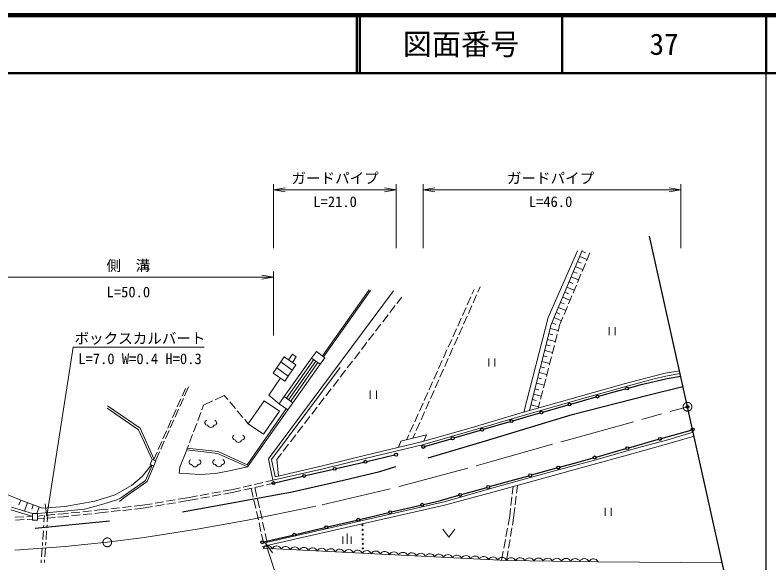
# Model space of a CAD drawing. Units: millimetres, scale not verified. Extents: x 40000 to 680000, y 20000 to 380000.
# Drawn here: x 450046 to 579500, y 285952 to 380000 of the extents above; entities that cross this region are included whole.
import ezdxf
from ezdxf.enums import TextEntityAlignment as Align

# ---------------------------------------------------------------- set-up
doc = ezdxf.new("R2010")
doc.units = ezdxf.units.MM
doc.header["$LTSCALE"] = 1000
doc.header["$PDMODE"] = 32
doc.header["$PDSIZE"] = 500
doc.linetypes.add('CHAIN', pattern=[18.5, 12, -1.5, 3.5, -1.5])
for name, color, linetype, lineweight in [('M-BMK', 2, 'CHAIN', 13), ('M-BMK-OTRS', 5, 'Continuous', 25), ('M-STR-HTXT', 7, 'Continuous', 13), ('M-STR-STRC', 7, 'Continuous', 25), ('M-TTL', 2, 'Continuous', 140), ('M-TTL-BAND', 7, 'Continuous', 25), ('M-TTL-LINE', 7, 'Continuous', 50), ('M-WORK', 1, 'Continuous', 13)]:
    doc.layers.add(name, color=color, linetype=linetype, lineweight=lineweight)
doc.layers.add('M-OTRS', color=6, linetype='Continuous')
doc.layers.add('M-TTL-TXT', color=7, linetype='Continuous')
doc.styles.add('ＭＳ ゴシック', font='')
doc.styles.get('ＭＳ ゴシック').set_extended_font_data('MS Gothic')

# ---------------------------------------------------------------- blocks, each defined once
blk = doc.blocks.new('open_arrow')
at = {"color": 0, "linetype": 'Continuous', "lineweight": -2}
blk.add_lwpolyline([(7.5, 1.25), (0, 0), (7.5, -1.25)], dxfattribs=at)

msp = doc.modelspace()

# ---------------------------------------------------------------- linework, layer by layer
at = {"layer": 'M-BMK'}
for p, q in [((544684, 306991), (565517, 312756)), ((530805, 303048), (544684, 306991)), ((516206, 299105), (530805, 303048)), ((502779, 295935), (516206, 299105)), ((489964, 293297), (502779, 295935)), ((481306, 291752), (489964, 293297)), ((472195, 290314), (481306, 291752)), ((465881, 289488), (472195, 290314)), ((449977, 288129), (458635, 288768)), ((458635, 288768), (465881, 289488))]:
    msp.add_line(p, q, dxfattribs=at)
for centre in [(565517, 312756), (465881, 289488)]:
    msp.add_circle(centre, 750, dxfattribs=at)
at = {"layer": 'M-BMK-OTRS'}
for p, q in [((565517, 312756), (558981, 342036)), ((572053, 283477), (565517, 312756))]:
    msp.add_line(p, q, dxfattribs=at)
at = {"layer": 'M-OTRS'}
msp.add_point((565517, 312756), dxfattribs=at)
at = {"layer": 'M-STR-HTXT'}
for p, q in [((494421, 340000), (494421, 351000)), ((515500, 340000), (515500, 351000)), ((520139, 340000), (520139, 351000)), ((564348, 340000), (564348, 351000)), ((494421, 350000), (515500, 350000)), ((520139, 350000), (564348, 350000)), ((494421, 325000), (494421, 336000)), ((444500, 335000), (494421, 335000)), ((455500, 294000), (455214, 296068)), ((493065, 289406), (494254, 287690))]:
    msp.add_line(p, q, dxfattribs=at)
for points in [[(455500, 294000), (460000, 323000), (482500, 323000)], [(493065, 289406), (501000, 265000), (528500, 265000)]]:
    msp.add_lwpolyline(points, dxfattribs=at)
at = {"layer": 'M-STR-STRC'}
for p, q in [((557543, 316555), (562036, 317603)), ((562036, 317603), (564348, 317992)), ((555360, 315971), (557543, 316555)), ((558694, 314728), (564735, 316261)), ((545707, 311411), (558694, 314728)), ((550300, 314580), (552694, 315258)), ((552694, 315258), (554877, 315842)), ((545489, 313217), (549819, 314444)), ((540678, 311855), (545008, 313081)), ((530842, 306935), (545707, 311411)), ((535519, 310370), (537802, 311040)), ((537802, 311040), (540197, 311719)), ((530472, 308890), (535039, 310230)), ((525426, 307410), (529993, 308749)), ((561024, 307309), (566152, 308764)), ((520379, 305929), (524946, 307269)), ((520971, 304018), (530842, 306935)), ((555415, 305717), (560543, 307172)), ((549806, 304126), (554934, 305581)), ((510447, 303377), (515220, 304483)), ((505186, 302157), (509960, 303264)), ((543565, 302381), (546761, 303262)), ((546761, 303262), (549325, 303989)), ((499925, 300938), (504699, 302044)), ((506465, 300142), (512699, 301660)), ((512699, 301660), (515457, 302499)), ((538745, 301052), (543083, 302248)), ((494664, 299718), (499438, 300825)), ((535066, 300038), (538263, 300919)), ((497634, 298144), (506465, 300142)), ((531533, 299048), (535066, 300038)), ((478772, 294707), (497634, 298144)), ((526719, 297700), (531052, 298914)), ((520201, 295989), (522705, 296575)), ((522705, 296575), (526237, 297565)), ((514708, 294703), (519715, 295875)), ((509214, 293416), (514221, 294589)), ((453477, 291910), (466264, 293188)), ((503721, 292130), (508728, 293302)), ((498227, 290844), (503234, 292016)), ((492734, 289558), (497741, 290730))]:
    msp.add_line(p, q, dxfattribs=at)
for centre in [(555119, 315907), (550059, 314512), (545248, 313149), (540438, 311787), (535279, 310300), (530233, 308820), (566393, 308832), (525186, 307339), (560784, 307241), (520139, 305859), (555175, 305649), (515464, 304540), (549566, 304058), (510203, 303320), (504942, 302101), (543324, 302314), (499682, 300881), (538504, 300986), (494421, 299662), (531293, 298981), (526478, 297632), (519958, 295932), (514464, 294646), (508971, 293359), (503477, 292073), (497984, 290787), (492490, 289501)]:
    msp.add_circle(centre, 250, dxfattribs=at)
at = {"layer": 'M-TTL'}
msp.add_line((680000, 380000), (40000, 380000), dxfattribs=at)
at = {"layer": 'M-TTL-BAND'}
msp.add_line((579000, 20000), (579000, 370000), dxfattribs=at)
at = {"layer": 'M-TTL-LINE'}
for p, q in [((508747, 380000), (508747, 370000)), ((509247, 380000), (509247, 370000)), ((543997, 380000), (543997, 370000)), ((579000, 380000), (579000, 370000)), ((40000, 370000), (680000, 370000))]:
    msp.add_line(p, q, dxfattribs=at)
at = {"layer": 'M-WORK'}
for p, q in [((541615, 328058), (546650, 339547)), ((542125, 326854), (547440, 339562)), ((547392, 339447), (548020, 339184)), ((547024, 338567), (548281, 338042)), ((548181, 337804), (548748, 339157)), ((546289, 336810), (547544, 336285)), ((546656, 337689), (547284, 337426)), ((547408, 335960), (547988, 337343)), ((545922, 335933), (546549, 335670)), ((546634, 334116), (547214, 335499)), ((545188, 334179), (545814, 333917)), ((545555, 335055), (546808, 334531)), ((510843, 332805), (502817, 321483)), ((503032, 321325), (511057, 332741)), ((528510, 332085), (528879, 332906)), ((529898, 333326), (529507, 332446)), ((544822, 333302), (546074, 332779)), ((545861, 332271), (546441, 333655)), ((493568, 303810), (515018, 332638)), ((515627, 330513), (516441, 331571)), ((527690, 330261), (528305, 331629)), ((529304, 331989), (528694, 330619)), ((544090, 331552), (545340, 331029)), ((544456, 332427), (545081, 332166)), ((545087, 330427), (545667, 331810)), ((514407, 328928), (515322, 330117)), ((528491, 330162), (527882, 328791)), ((543724, 330678), (544349, 330417)), ((526871, 328437), (527486, 329805)), ((542994, 328931), (543617, 328671)), ((543359, 329804), (544607, 329282)), ((544314, 328583), (544894, 329966)), ((513187, 327343), (514102, 328532)), ((526051, 326613), (526666, 327981)), ((527678, 328334), (527069, 326964)), ((537436, 311834), (541615, 328058)), ((542629, 328059), (543876, 327537)), ((543553, 326769), (544121, 328121)), ((511967, 325758), (512882, 326947)), ((526866, 326507), (526256, 325136)), ((538373, 312101), (542125, 326854)), ((542250, 327152), (542897, 326882)), ((543280, 325705), (543553, 326769)), ((552041, 326448), (552041, 325048)), ((553091, 325048), (553091, 326448)), ((510747, 324173), (511662, 325362)), ((525231, 324788), (525846, 326157)), ((541721, 325267), (542399, 325095)), ((541962, 326216), (543322, 325870)), ((542782, 323768), (543156, 325221)), ((509527, 322588), (510442, 323777)), ((524411, 322964), (525026, 324332)), ((526053, 324679), (525443, 323309)), ((541480, 324318), (542835, 323974)), ((523591, 321140), (524206, 322508)), ((525240, 322852), (524631, 321481)), ((540999, 322427), (542350, 322084)), ((541240, 323373), (541915, 323201)), ((542285, 321831), (542658, 323284)), ((496283, 321310), (494365, 318521)), ((500971, 321125), (496267, 314503)), ((498268, 319944), (496283, 321310)), ((497007, 320812), (497676, 321779)), ((497676, 321779), (498327, 321318)), ((498327, 321318), (497694, 320339)), ((500971, 321125), (501788, 322238)), ((502416, 320064), (500971, 321125)), ((501788, 322238), (503233, 321177)), ((503233, 321177), (502416, 320064)), ((508308, 321004), (509222, 322192)), ((531406, 321053), (531406, 319653)), ((532456, 319653), (532456, 321053)), ((540760, 321485), (541433, 321314)), ((541787, 319894), (542160, 321347)), ((495699, 320461), (497652, 319048)), ((496350, 317156), (498268, 319944)), ((496636, 314238), (501332, 320860)), ((497005, 313973), (501693, 320595)), ((497374, 313708), (502055, 320330)), ((497743, 313443), (502416, 320064)), ((507088, 319419), (508003, 320607)), ((522771, 319316), (523386, 320684)), ((524427, 321025), (523818, 319654)), ((540520, 320543), (541866, 320201)), ((494102, 303691), (505880, 319520)), ((494365, 318521), (496350, 317156)), ((494986, 319424), (496957, 318038)), ((505868, 317834), (506783, 319022)), ((521951, 317491), (522566, 318860)), ((523615, 319197), (523005, 317827)), ((540042, 318665), (541384, 318324)), ((540281, 319604), (540952, 319434)), ((541289, 317957), (541663, 319410)), ((561698, 318514), (559671, 318012)), ((564157, 318951), (561698, 318514)), ((564244, 318459), (561802, 318025)), ((493621, 314723), (495551, 317600)), ((504648, 316249), (505563, 317438)), ((522802, 317370), (522192, 315999)), ((539804, 317729), (540473, 317559)), ((540792, 316020), (541165, 317473)), ((559671, 318012), (554638, 316678)), ((559795, 317527), (554769, 316195)), ((561802, 318025), (559795, 317527)), ((478715, 314552), (479321, 315905)), ((479853, 316171), (479155, 314618)), ((521132, 315667), (521746, 317035)), ((539567, 316794), (540903, 316454)), ((554638, 316678), (546766, 314492)), ((554769, 316195), (546901, 314011)), ((484426, 313968), (485978, 314700)), ((485978, 314700), (486582, 313986)), ((495391, 313284), (493621, 314723)), ((503428, 314664), (504343, 315853)), ((511041, 315524), (511041, 314124)), ((512091, 314124), (512091, 315524)), ((520312, 313843), (520927, 315211)), ((521989, 315542), (521380, 314172)), ((539092, 314929), (540424, 314590)), ((539329, 315861), (539995, 315692)), ((540294, 314083), (540667, 315536)), ((477898, 312727), (478511, 314096)), ((478950, 314162), (478335, 312793)), ((482421, 313022), (483974, 313754)), ((486905, 313604), (487873, 312459)), ((490091, 309835), (492826, 313796)), ((492826, 313796), (495428, 311999)), ((495391, 313284), (496267, 314503)), ((496867, 312224), (495391, 313284)), ((496267, 314503), (497743, 313443)), ((497743, 313443), (496867, 312224)), ((502208, 313079), (503123, 314268)), ((519492, 312019), (520107, 313387)), ((521176, 313715), (520567, 312344)), ((546766, 314492), (536976, 311703)), ((546901, 314011), (537115, 311222)), ((538856, 313999), (539520, 313831)), ((539896, 312535), (540170, 313599)), ((465852, 312502), (471234, 308791)), ((465920, 312905), (471500, 309075)), ((477081, 310901), (477694, 312270)), ((478130, 312337), (477516, 310969)), ((482120, 312225), (482421, 313022)), ((488196, 312077), (489164, 310931)), ((496621, 312396), (489885, 302803)), ((496867, 312224), (489987, 302428)), ((495428, 311999), (492693, 308039)), ((500988, 311494), (501903, 312683)), ((538620, 313070), (539947, 312732)), ((481412, 310355), (481943, 311758)), ((499768, 309909), (500683, 311098)), ((518672, 310194), (519287, 311563)), ((520364, 311888), (519754, 310517)), ((536976, 311703), (528379, 309163)), ((537115, 311222), (528519, 308683)), ((476264, 309076), (476877, 310445)), ((477311, 310513), (476696, 309145)), ((480704, 308484), (481235, 309887)), ((489487, 310550), (490091, 309835)), ((492693, 308039), (490091, 309835)), ((498548, 308324), (499463, 309513)), ((517852, 308370), (518467, 309738)), ((519551, 310060), (518941, 308690)), ((471234, 308791), (473575, 303711)), ((471500, 309075), (473902, 303798)), ((475447, 307250), (476060, 308619)), ((476491, 308689), (475876, 307321)), ((518738, 308233), (518347, 307353)), ((528379, 309163), (519867, 306733)), ((528519, 308683), (519994, 306250)), ((566491, 308391), (562112, 307110)), ((475671, 306865), (475056, 305496)), ((479996, 306614), (480527, 308017)), ((497328, 306740), (498243, 307928)), ((515868, 305772), (516312, 306858)), ((516312, 306858), (520698, 307924)), ((517278, 307093), (517647, 307914)), ((520698, 307924), (520242, 306840)), ((562112, 307110), (557814, 305920)), ((566688, 307719), (562303, 306436)), ((474630, 305425), (475243, 306794)), ((479518, 305349), (479819, 306146)), ((484899, 305056), (479551, 305648)), ((496108, 305155), (497023, 306343)), ((519867, 306733), (510268, 304427)), ((519994, 306250), (510385, 303941)), ((557814, 305920), (554546, 304996)), ((562303, 306436), (558002, 305246)), ((473821, 303616), (474426, 304968)), ((474851, 305040), (474153, 303487)), ((479518, 305349), (478327, 302394)), ((484819, 304763), (479518, 305349)), ((489987, 302428), (484819, 304763)), ((489885, 302803), (484899, 305056)), ((494989, 303700), (495804, 304759)), ((510268, 304427), (502846, 302616)), ((554546, 304996), (549129, 303504)), ((554734, 304322), (549314, 302829)), ((558002, 305246), (554734, 304322)), ((473575, 303711), (473244, 302859)), ((474213, 303464), (473575, 303711)), ((473881, 302611), (474213, 303464)), ((494308, 300149), (493568, 303810)), ((494696, 300751), (494102, 303691)), ((495283, 300885), (494989, 303700)), ((510385, 303941), (502961, 302129)), ((549129, 303504), (543552, 301977)), ((471863, 300771), (473485, 302765)), ((473598, 302721), (472417, 300114)), ((472701, 299919), (473881, 302611)), ((473244, 302859), (473881, 302611)), ((478327, 302394), (478238, 301346)), ((484489, 301275), (486567, 301701)), ((486567, 301701), (489987, 302428)), ((502961, 302129), (494308, 300149)), ((502846, 302616), (494696, 300751)), ((543552, 301977), (538117, 300485)), ((549314, 302829), (543737, 301302)), ((470025, 299252), (471863, 300771)), ((478238, 301346), (481772, 301151)), ((481772, 301151), (484489, 301275)), ((538117, 300485), (531919, 298780)), ((543737, 301302), (538303, 299810)), ((467228, 297627), (470025, 299252)), ((472417, 300114), (468172, 297059)), ((468705, 297113), (472701, 299919)), ((489197, 298960), (490658, 299300)), ((491145, 299413), (492606, 299753)), ((491252, 298925), (492713, 299264)), ((493093, 299866), (494308, 300149)), ((493200, 299378), (494421, 299662)), ((538303, 299810), (532109, 298106)), ((535414, 297771), (535557, 299055)), ((536310, 299262), (536157, 297923)), ((446501, 298586), (451297, 296615)), ((481857, 297541), (483333, 297809)), ((483825, 297898), (485301, 298166)), ((485793, 298255), (487495, 298564)), ((485887, 297764), (487597, 298074)), ((487495, 298564), (488710, 298846)), ((487597, 298074), (488817, 298358)), ((489304, 298471), (490765, 298811)), ((490604, 298774), (490954, 297222)), ((491226, 298918), (491574, 297365)), ((532109, 298106), (523808, 295838)), ((531919, 298780), (523962, 296471)), ((451018, 296729), (450686, 295922)), ((451297, 296615), (454760, 295362)), ((458596, 295629), (463738, 296535)), ((463738, 296535), (467228, 297627)), ((467497, 296770), (465686, 296184)), ((468172, 297059), (467497, 296770)), ((467959, 296491), (468705, 297113)), ((474083, 296204), (475562, 296453)), ((476056, 296536), (477535, 296785)), ((478028, 296868), (479663, 297143)), ((478105, 296374), (479749, 296650)), ((479663, 297143), (481365, 297452)), ((479749, 296650), (481459, 296961)), ((481951, 297050), (483427, 297318)), ((483919, 297407), (485395, 297675)), ((491064, 296735), (491393, 295271)), ((491683, 296878), (492012, 295414)), ((492428, 289260), (523962, 296471)), ((535192, 295783), (535358, 297274)), ((536101, 297426), (535931, 295936)), ((453041, 294435), (449438, 295501)), ((452162, 296302), (451637, 294850)), ((453178, 295934), (452916, 295208)), ((454194, 295567), (453788, 294443)), ((454760, 295362), (458596, 295629)), ((461974, 295207), (458528, 294817)), ((463661, 295616), (461974, 295207)), ((465686, 296184), (463661, 295616)), ((464549, 295047), (466015, 295205)), ((466512, 295259), (468003, 295420)), ((468500, 295474), (469992, 295635)), ((470489, 295688), (471955, 295846)), ((470550, 295192), (472023, 295351)), ((471955, 295846), (473590, 296121)), ((472023, 295351), (473667, 295627)), ((474160, 295710), (475640, 295959)), ((476133, 296042), (477612, 296291)), ((523808, 295838), (492562, 288754)), ((534993, 294002), (535136, 295286)), ((535874, 295439), (535721, 294100)), ((551367, 295428), (551367, 294028)), ((552417, 294028), (552417, 295428)), ((452913, 294003), (449297, 295073)), ((451572, 293883), (450074, 293806)), ((453045, 293960), (452071, 293909)), ((453041, 294435), (453893, 294444)), ((453052, 293280), (453041, 294435)), ((458528, 294817), (453893, 294444)), ((453893, 294444), (453905, 293289)), ((453897, 293998), (454870, 294084)), ((455008, 292958), (455088, 294103)), ((455368, 294128), (456862, 294260)), ((455649, 294165), (455566, 292981)), ((457360, 294304), (458333, 294390)), ((457406, 293806), (458381, 293892)), ((458333, 294390), (459203, 294482)), ((458381, 293892), (459254, 293985)), ((459700, 294535), (461192, 294692)), ((459751, 294037), (461243, 294195)), ((461689, 294745), (463181, 294903)), ((461740, 294248), (463232, 294405)), ((463678, 294955), (464549, 295047)), ((463729, 294458), (464602, 294550)), ((464602, 294550), (466076, 294709)), ((466573, 294763), (468064, 294924)), ((468561, 294977), (470053, 295138)), ((491503, 294783), (491833, 293320)), ((492121, 294926), (492449, 293462)), ((534698, 292417), (534993, 294002)), ((535721, 294100), (535449, 292452)), ((451598, 293384), (450100, 293306)), ((453071, 293460), (452097, 293410)), ((453905, 293289), (453052, 293280)), ((453941, 293500), (454916, 293586)), ((455414, 293630), (456908, 293762)), ((491943, 292832), (492273, 291369)), ((492559, 292974), (492887, 291511)), ((454799, 289965), (454903, 291462)), ((454938, 291961), (454973, 292459)), ((455461, 291485), (455356, 289988)), ((455531, 292482), (455496, 291984)), ((523478, 291764), (524528, 290364)), ((524528, 290364), (525578, 291764)), ((534333, 290451), (534607, 291925)), ((535367, 291958), (535122, 290479)), ((492382, 290881), (492732, 289330)), ((492996, 291023), (493345, 289470)), ((506347, 289239), (506347, 290464)), ((507047, 289239), (507047, 290989)), ((507747, 289239), (507747, 290464)), ((535040, 289985), (534795, 288505)), ((454729, 288968), (454764, 289467)), ((455321, 289490), (455286, 288991)), ((533967, 288484), (534241, 289959)), ((454589, 286973), (454694, 288469)), ((455251, 288492), (455146, 286996)), ((533581, 286408), (533876, 287993)), ((534714, 288012), (534441, 286364)), ((454519, 285975), (454554, 286474)), ((455111, 286497), (455076, 285998)), ((550165, 286151), (571491, 285995))]:
    msp.add_line(p, q, dxfattribs=at)
msp.add_lwpolyline([(550165, 286151), (534441, 286364), (492660, 288476)], dxfattribs=at)
for centre in [(509716, 292442), (509726, 291643), (509737, 290843), (509748, 290043), (509758, 289243), (509769, 288443)]:
    msp.add_circle(centre, 100, dxfattribs=at)
for centre, radius, start, end in [((483076, 310027), 429, 108.61837, 276.79955), ((483660, 309762), 557, 196.71995, 343.28005), ((484247, 310021), 423, 262.70793, 77.42011), ((487832, 307470), 429, 108.61837, 276.79955), ((488416, 307205), 557, 196.71995, 343.28005), ((489003, 307464), 423, 262.70793, 77.42011), ((480349, 303254), 429, 108.61837, 276.79955), ((481520, 303248), 423, 262.70793, 77.42011), ((484435, 303274), 429, 108.61837, 276.79955), ((485606, 303268), 423, 262.70793, 77.42011), ((480933, 302989), 557, 196.71995, 343.28005), ((485019, 303009), 557, 196.71995, 343.28005), ((493416, 288087), 850, 21.42931, 152.78329), ((494964, 288009), 850, 21.42931, 152.78329), ((496511, 287931), 850, 21.42931, 152.78329), ((498058, 287853), 850, 21.42931, 152.78329), ((499606, 287775), 850, 21.42931, 152.78329), ((501153, 287696), 850, 21.42931, 152.78329), ((502701, 287618), 850, 21.42931, 152.78329), ((504248, 287540), 850, 21.42931, 152.78329), ((505796, 287462), 850, 21.42931, 152.78329), ((507343, 287384), 850, 21.42931, 152.78329), ((508890, 287305), 850, 21.42931, 152.78329), ((510438, 287227), 850, 21.42931, 152.78329), ((511985, 287149), 850, 21.42931, 152.78329), ((513533, 287071), 850, 21.42931, 152.78329), ((515080, 286992), 850, 21.42931, 152.78329), ((516628, 286914), 850, 21.42931, 152.78329), ((518175, 286836), 850, 21.42931, 152.78329), ((519722, 286758), 850, 21.42931, 152.78329), ((521270, 286680), 850, 21.42931, 152.78329), ((522817, 286601), 850, 21.42931, 152.78329), ((524365, 286523), 850, 21.42931, 152.78329), ((525912, 286445), 850, 21.42931, 152.78329), ((527460, 286367), 850, 21.42931, 152.78329), ((529007, 286288), 850, 21.42931, 152.78329), ((530555, 286210), 850, 21.42931, 152.78329), ((532102, 286132), 850, 21.42931, 152.78329), ((533649, 286054), 850, 21.42931, 152.78329), ((535222, 285985), 868, 24.32024, 154.12673), ((536795, 285964), 868, 24.32024, 154.12673), ((538367, 285943), 868, 24.32024, 154.12673), ((539939, 285922), 868, 24.32024, 154.12673), ((541512, 285900), 868, 24.32024, 154.12673), ((543084, 285879), 868, 24.32024, 154.12673), ((544657, 285858), 868, 24.32024, 154.12673), ((546229, 285836), 868, 24.32024, 154.12673), ((547802, 285815), 868, 24.32024, 154.12673), ((549374, 285794), 868, 24.32024, 154.12673)]:
    msp.add_arc(centre, radius, start, end, dxfattribs=at)

# ---------------------------------------------------------------- block references
at = {"layer": 'M-STR-HTXT', "xscale": 267, "yscale": 267}
for p in [(494421, 350000), (520139, 350000)]:
    msp.add_blockref('open_arrow', p, dxfattribs=at)
at = {"layer": 'M-STR-HTXT', "xscale": 267, "yscale": 267, "rotation": 180}
for p in [(515500, 350000), (564348, 350000), (494421, 335000)]:
    msp.add_blockref('open_arrow', p, dxfattribs=at)

# ---------------------------------------------------------------- texts
at = {"layer": 'M-STR-HTXT', "style": 'ＭＳ ゴシック'}
for s, p in [('ガードパイプ', (505000, 352000)), ('ガードパイプ', (542000, 352000)), ('側\u3000溝', (469500, 337000)), ('ボックスカルバート', (471500, 324500)), ('L=7.0 W=0.4 H=0.3', (471500, 321000))]:
    msp.add_text(s, height=1833, dxfattribs=at).set_placement(p, align=Align.MIDDLE_CENTER)
for s, p in [('L=21.0', (505000, 346500)), ('L=46.0', (542000, 346500)), ('L=50.0', (469500, 331000))]:
    msp.add_text(s, height=1833, dxfattribs=at).set_placement(p, align=Align.BOTTOM_CENTER)
at = {"layer": 'M-TTL-TXT', "style": 'ＭＳ ゴシック'}
for s, p in [('図面番号', (526622, 375000)), ('37', (561497, 375000))]:
    msp.add_text(s, height=3666, dxfattribs=at).set_placement(p, align=Align.MIDDLE_CENTER)

doc.saveas('drawing.dxf')
